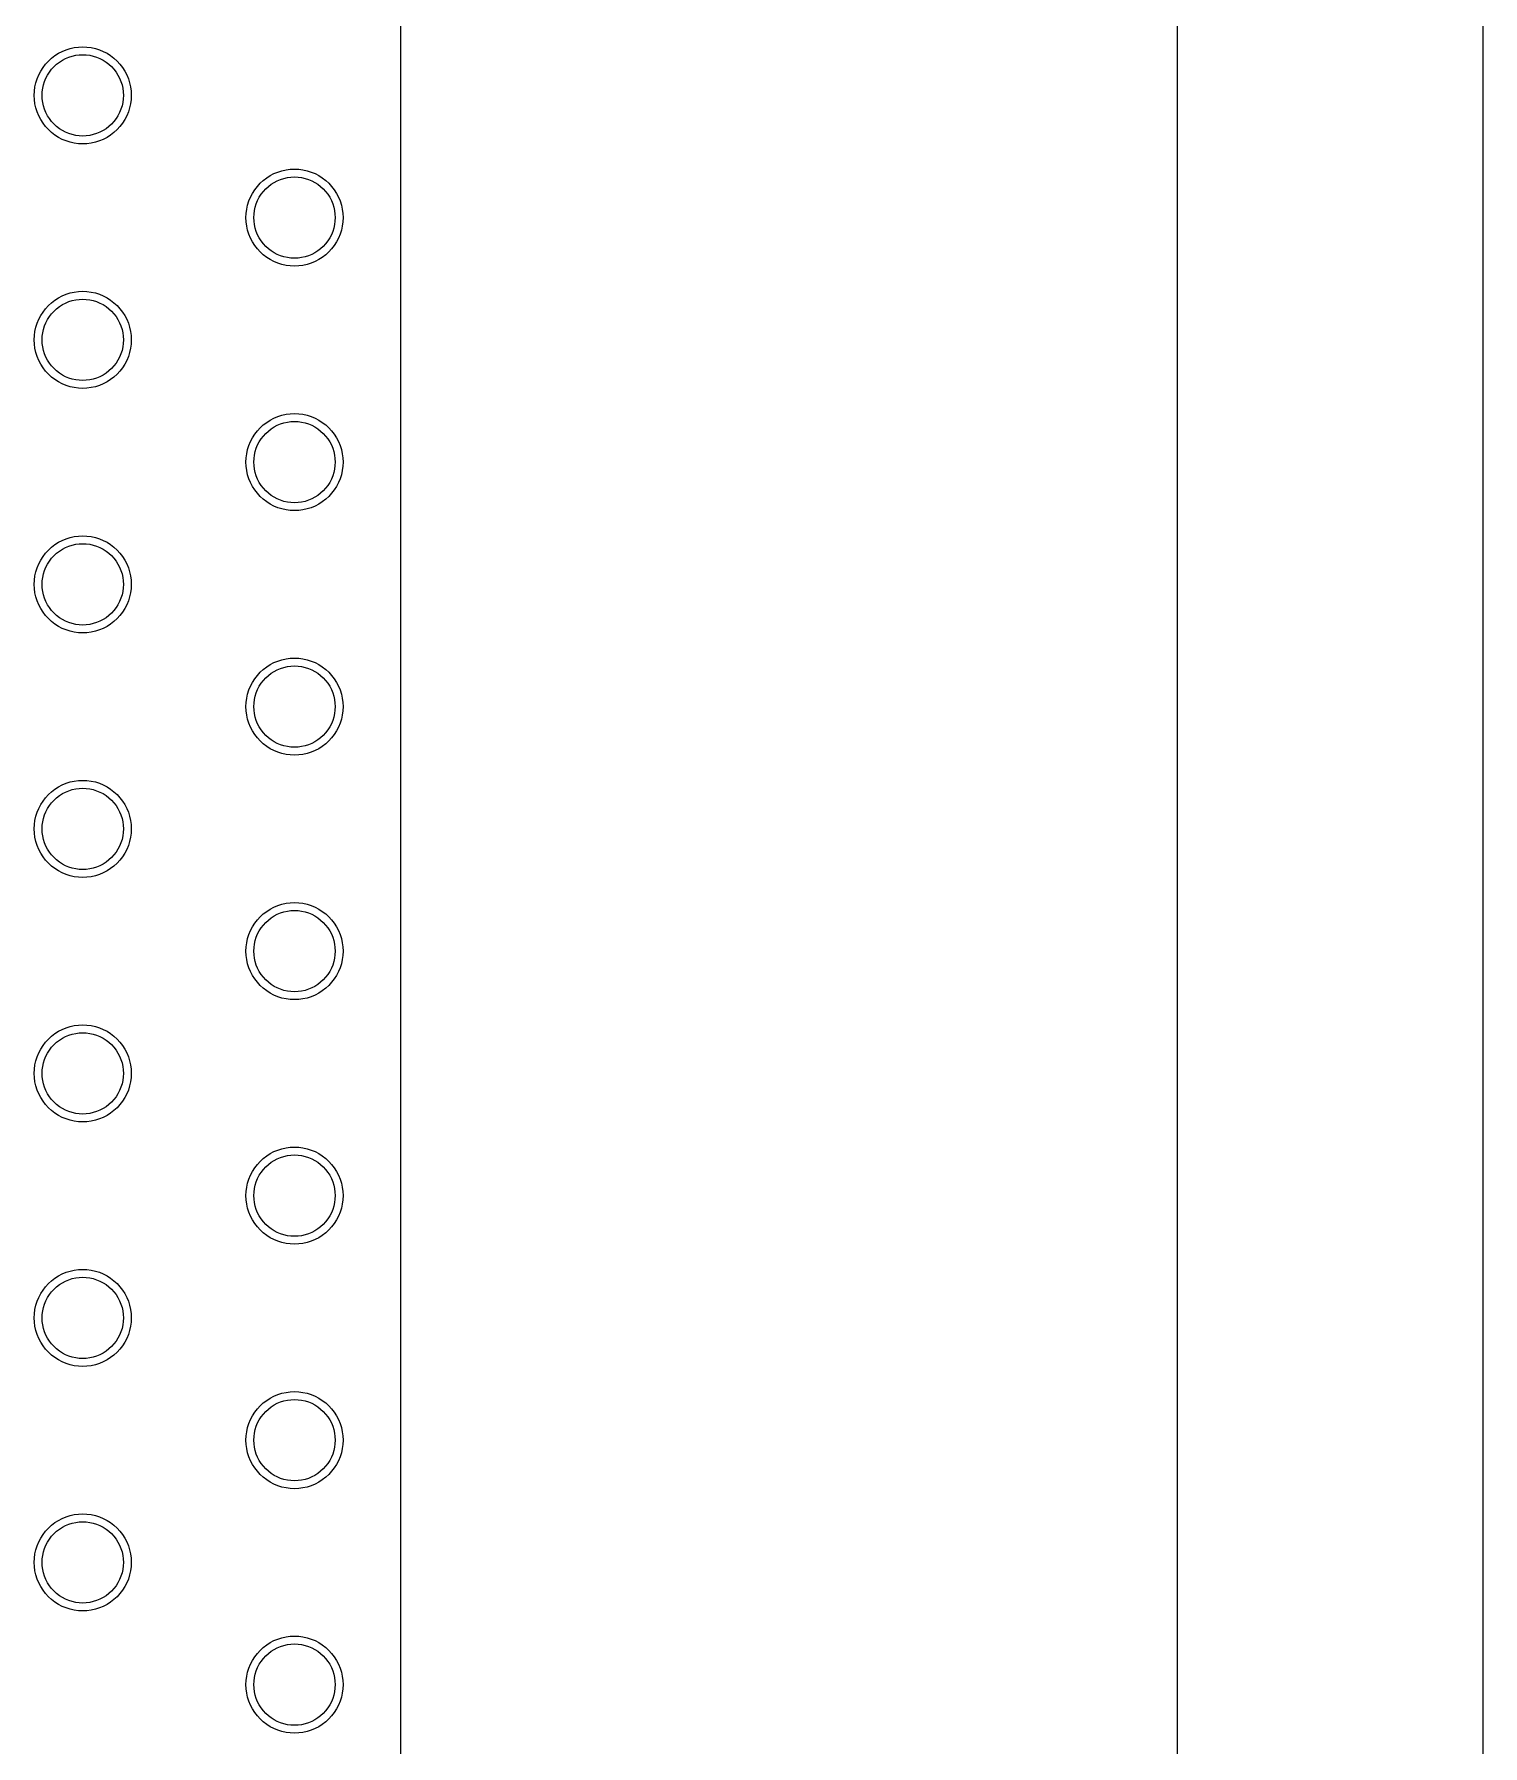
# Model space of a CAD drawing. Header units: millimetres. Extents: x 0 to 689, y -1000001 to 2212.
# Drawn here: x 395 to 632, y 545 to 825 of the extents above; entities that cross this region are included whole.
import ezdxf

# ---------------------------------------------------------------- set-up
doc = ezdxf.new("R2010")
doc.units = ezdxf.units.MM
doc.layers.add('DRAWING', color=7, linetype='Continuous')

msp = doc.modelspace()

# ---------------------------------------------------------------- linework, layer by layer
at = {"layer": 'DRAWING', "linetype": 'CONTINUOUS', "true_color": 0x111111}
msp.add_line((582, 2150), (582, 320), dxfattribs=at)
at = {"layer": 'DRAWING', "linetype": 'CONTINUOUS', "true_color": 0xff6a00}
msp.add_line((632, 2150), (632, 320), dxfattribs=at)
at = {"layer": 'DRAWING', "linetype": 'CONTINUOUS', "true_color": 0x222222}
msp.add_line((454.92, 2135), (454.92, 335), dxfattribs=at)
at = {"layer": 'DRAWING', "linetype": 'CONTINUOUS', "true_color": 0xff1a1a}
for points in [[(410.9, 815), (410.87, 814.31), (410.78, 813.62), (410.63, 812.94), (410.42, 812.28), (410.16, 811.64), (409.84, 811.03), (409.46, 810.45), (409.04, 809.9), (408.57, 809.39), (408.06, 808.92), (407.51, 808.5), (406.93, 808.12), (406.32, 807.8), (405.68, 807.54), (405.02, 807.33), (404.34, 807.18), (403.65, 807.09), (402.96, 807.06), (402.27, 807.09), (401.58, 807.18), (400.9, 807.33), (400.24, 807.54), (399.6, 807.8), (398.99, 808.12), (398.41, 808.5), (397.86, 808.92), (397.35, 809.39), (396.88, 809.9), (396.46, 810.45), (396.08, 811.03), (395.76, 811.64), (395.5, 812.28), (395.29, 812.94), (395.14, 813.62), (395.05, 814.31), (395.02, 815), (395.05, 815.69), (395.14, 816.38), (395.29, 817.06), (395.5, 817.72), (395.76, 818.36), (396.08, 818.97), (396.46, 819.55), (396.88, 820.1), (397.35, 820.61), (397.86, 821.08), (398.41, 821.5), (398.99, 821.88), (399.6, 822.2), (400.24, 822.46), (400.9, 822.67), (401.58, 822.82), (402.27, 822.91), (402.96, 822.94), (403.65, 822.91), (404.34, 822.82), (405.02, 822.67), (405.68, 822.46), (406.32, 822.2), (406.93, 821.88), (407.51, 821.5), (408.06, 821.08), (408.57, 820.61), (409.04, 820.1), (409.46, 819.55), (409.84, 818.97), (410.16, 818.36), (410.42, 817.72), (410.63, 817.06), (410.78, 816.38), (410.87, 815.69), (410.9, 815)], [(445.54, 795), (445.51, 794.31), (445.42, 793.62), (445.27, 792.94), (445.06, 792.28), (444.8, 791.64), (444.48, 791.03), (444.1, 790.45), (443.68, 789.9), (443.21, 789.39), (442.7, 788.92), (442.15, 788.5), (441.57, 788.12), (440.96, 787.8), (440.32, 787.54), (439.66, 787.33), (438.98, 787.18), (438.29, 787.09), (437.6, 787.06), (436.91, 787.09), (436.22, 787.18), (435.54, 787.33), (434.88, 787.54), (434.24, 787.8), (433.63, 788.12), (433.05, 788.5), (432.5, 788.92), (431.99, 789.39), (431.52, 789.9), (431.1, 790.45), (430.72, 791.03), (430.4, 791.64), (430.14, 792.28), (429.93, 792.94), (429.78, 793.62), (429.69, 794.31), (429.66, 795), (429.69, 795.69), (429.78, 796.38), (429.93, 797.06), (430.14, 797.72), (430.4, 798.36), (430.72, 798.97), (431.1, 799.55), (431.52, 800.1), (431.99, 800.61), (432.5, 801.08), (433.05, 801.5), (433.63, 801.88), (434.24, 802.2), (434.88, 802.46), (435.54, 802.67), (436.22, 802.82), (436.91, 802.91), (437.6, 802.94), (438.29, 802.91), (438.98, 802.82), (439.66, 802.67), (440.32, 802.46), (440.96, 802.2), (441.57, 801.88), (442.15, 801.5), (442.7, 801.08), (443.21, 800.61), (443.68, 800.1), (444.1, 799.55), (444.48, 798.97), (444.8, 798.36), (445.06, 797.72), (445.27, 797.06), (445.42, 796.38), (445.51, 795.69), (445.54, 795)], [(410.9, 775), (410.87, 774.31), (410.78, 773.62), (410.63, 772.94), (410.42, 772.28), (410.16, 771.64), (409.84, 771.03), (409.46, 770.45), (409.04, 769.9), (408.57, 769.39), (408.06, 768.92), (407.51, 768.5), (406.93, 768.12), (406.32, 767.8), (405.68, 767.54), (405.02, 767.33), (404.34, 767.18), (403.65, 767.09), (402.96, 767.06), (402.27, 767.09), (401.58, 767.18), (400.9, 767.33), (400.24, 767.54), (399.6, 767.8), (398.99, 768.12), (398.41, 768.5), (397.86, 768.92), (397.35, 769.39), (396.88, 769.9), (396.46, 770.45), (396.08, 771.03), (395.76, 771.64), (395.5, 772.28), (395.29, 772.94), (395.14, 773.62), (395.05, 774.31), (395.02, 775), (395.05, 775.69), (395.14, 776.38), (395.29, 777.06), (395.5, 777.72), (395.76, 778.36), (396.08, 778.97), (396.46, 779.55), (396.88, 780.1), (397.35, 780.61), (397.86, 781.08), (398.41, 781.5), (398.99, 781.88), (399.6, 782.2), (400.24, 782.46), (400.9, 782.67), (401.58, 782.82), (402.27, 782.91), (402.96, 782.94), (403.65, 782.91), (404.34, 782.82), (405.02, 782.67), (405.68, 782.46), (406.32, 782.2), (406.93, 781.88), (407.51, 781.5), (408.06, 781.08), (408.57, 780.61), (409.04, 780.1), (409.46, 779.55), (409.84, 778.97), (410.16, 778.36), (410.42, 777.72), (410.63, 777.06), (410.78, 776.38), (410.87, 775.69), (410.9, 775)], [(445.54, 755), (445.51, 754.31), (445.42, 753.62), (445.27, 752.94), (445.06, 752.28), (444.8, 751.64), (444.48, 751.03), (444.1, 750.45), (443.68, 749.9), (443.21, 749.39), (442.7, 748.92), (442.15, 748.5), (441.57, 748.12), (440.96, 747.8), (440.32, 747.54), (439.66, 747.33), (438.98, 747.18), (438.29, 747.09), (437.6, 747.06), (436.91, 747.09), (436.22, 747.18), (435.54, 747.33), (434.88, 747.54), (434.24, 747.8), (433.63, 748.12), (433.05, 748.5), (432.5, 748.92), (431.99, 749.39), (431.52, 749.9), (431.1, 750.45), (430.72, 751.03), (430.4, 751.64), (430.14, 752.28), (429.93, 752.94), (429.78, 753.62), (429.69, 754.31), (429.66, 755), (429.69, 755.69), (429.78, 756.38), (429.93, 757.06), (430.14, 757.72), (430.4, 758.36), (430.72, 758.97), (431.1, 759.55), (431.52, 760.1), (431.99, 760.61), (432.5, 761.08), (433.05, 761.5), (433.63, 761.88), (434.24, 762.2), (434.88, 762.46), (435.54, 762.67), (436.22, 762.82), (436.91, 762.91), (437.6, 762.94), (438.29, 762.91), (438.98, 762.82), (439.66, 762.67), (440.32, 762.46), (440.96, 762.2), (441.57, 761.88), (442.15, 761.5), (442.7, 761.08), (443.21, 760.61), (443.68, 760.1), (444.1, 759.55), (444.48, 758.97), (444.8, 758.36), (445.06, 757.72), (445.27, 757.06), (445.42, 756.38), (445.51, 755.69), (445.54, 755)], [(410.9, 735), (410.87, 734.31), (410.78, 733.62), (410.63, 732.94), (410.42, 732.28), (410.16, 731.64), (409.84, 731.03), (409.46, 730.45), (409.04, 729.9), (408.57, 729.39), (408.06, 728.92), (407.51, 728.5), (406.93, 728.12), (406.32, 727.8), (405.68, 727.54), (405.02, 727.33), (404.34, 727.18), (403.65, 727.09), (402.96, 727.06), (402.27, 727.09), (401.58, 727.18), (400.9, 727.33), (400.24, 727.54), (399.6, 727.8), (398.99, 728.12), (398.41, 728.5), (397.86, 728.92), (397.35, 729.39), (396.88, 729.9), (396.46, 730.45), (396.08, 731.03), (395.76, 731.64), (395.5, 732.28), (395.29, 732.94), (395.14, 733.62), (395.05, 734.31), (395.02, 735), (395.05, 735.69), (395.14, 736.38), (395.29, 737.06), (395.5, 737.72), (395.76, 738.36), (396.08, 738.97), (396.46, 739.55), (396.88, 740.1), (397.35, 740.61), (397.86, 741.08), (398.41, 741.5), (398.99, 741.88), (399.6, 742.2), (400.24, 742.46), (400.9, 742.67), (401.58, 742.82), (402.27, 742.91), (402.96, 742.94), (403.65, 742.91), (404.34, 742.82), (405.02, 742.67), (405.68, 742.46), (406.32, 742.2), (406.93, 741.88), (407.51, 741.5), (408.06, 741.08), (408.57, 740.61), (409.04, 740.1), (409.46, 739.55), (409.84, 738.97), (410.16, 738.36), (410.42, 737.72), (410.63, 737.06), (410.78, 736.38), (410.87, 735.69), (410.9, 735)], [(445.54, 715), (445.51, 714.31), (445.42, 713.62), (445.27, 712.94), (445.06, 712.28), (444.8, 711.64), (444.48, 711.03), (444.1, 710.45), (443.68, 709.9), (443.21, 709.39), (442.7, 708.92), (442.15, 708.5), (441.57, 708.12), (440.96, 707.8), (440.32, 707.54), (439.66, 707.33), (438.98, 707.18), (438.29, 707.09), (437.6, 707.06), (436.91, 707.09), (436.22, 707.18), (435.54, 707.33), (434.88, 707.54), (434.24, 707.8), (433.63, 708.12), (433.05, 708.5), (432.5, 708.92), (431.99, 709.39), (431.52, 709.9), (431.1, 710.45), (430.72, 711.03), (430.4, 711.64), (430.14, 712.28), (429.93, 712.94), (429.78, 713.62), (429.69, 714.31), (429.66, 715), (429.69, 715.69), (429.78, 716.38), (429.93, 717.06), (430.14, 717.72), (430.4, 718.36), (430.72, 718.97), (431.1, 719.55), (431.52, 720.1), (431.99, 720.61), (432.5, 721.08), (433.05, 721.5), (433.63, 721.88), (434.24, 722.2), (434.88, 722.46), (435.54, 722.67), (436.22, 722.82), (436.91, 722.91), (437.6, 722.94), (438.29, 722.91), (438.98, 722.82), (439.66, 722.67), (440.32, 722.46), (440.96, 722.2), (441.57, 721.88), (442.15, 721.5), (442.7, 721.08), (443.21, 720.61), (443.68, 720.1), (444.1, 719.55), (444.48, 718.97), (444.8, 718.36), (445.06, 717.72), (445.27, 717.06), (445.42, 716.38), (445.51, 715.69), (445.54, 715)], [(410.9, 695), (410.87, 694.31), (410.78, 693.62), (410.63, 692.94), (410.42, 692.28), (410.16, 691.64), (409.84, 691.03), (409.46, 690.45), (409.04, 689.9), (408.57, 689.39), (408.06, 688.92), (407.51, 688.5), (406.93, 688.12), (406.32, 687.8), (405.68, 687.54), (405.02, 687.33), (404.34, 687.18), (403.65, 687.09), (402.96, 687.06), (402.27, 687.09), (401.58, 687.18), (400.9, 687.33), (400.24, 687.54), (399.6, 687.8), (398.99, 688.12), (398.41, 688.5), (397.86, 688.92), (397.35, 689.39), (396.88, 689.9), (396.46, 690.45), (396.08, 691.03), (395.76, 691.64), (395.5, 692.28), (395.29, 692.94), (395.14, 693.62), (395.05, 694.31), (395.02, 695), (395.05, 695.69), (395.14, 696.38), (395.29, 697.06), (395.5, 697.72), (395.76, 698.36), (396.08, 698.97), (396.46, 699.55), (396.88, 700.1), (397.35, 700.61), (397.86, 701.08), (398.41, 701.5), (398.99, 701.88), (399.6, 702.2), (400.24, 702.46), (400.9, 702.67), (401.58, 702.82), (402.27, 702.91), (402.96, 702.94), (403.65, 702.91), (404.34, 702.82), (405.02, 702.67), (405.68, 702.46), (406.32, 702.2), (406.93, 701.88), (407.51, 701.5), (408.06, 701.08), (408.57, 700.61), (409.04, 700.1), (409.46, 699.55), (409.84, 698.97), (410.16, 698.36), (410.42, 697.72), (410.63, 697.06), (410.78, 696.38), (410.87, 695.69), (410.9, 695)], [(445.54, 675), (445.51, 674.31), (445.42, 673.62), (445.27, 672.94), (445.06, 672.28), (444.8, 671.64), (444.48, 671.03), (444.1, 670.45), (443.68, 669.9), (443.21, 669.39), (442.7, 668.92), (442.15, 668.5), (441.57, 668.12), (440.96, 667.8), (440.32, 667.54), (439.66, 667.33), (438.98, 667.18), (438.29, 667.09), (437.6, 667.06), (436.91, 667.09), (436.22, 667.18), (435.54, 667.33), (434.88, 667.54), (434.24, 667.8), (433.63, 668.12), (433.05, 668.5), (432.5, 668.92), (431.99, 669.39), (431.52, 669.9), (431.1, 670.45), (430.72, 671.03), (430.4, 671.64), (430.14, 672.28), (429.93, 672.94), (429.78, 673.62), (429.69, 674.31), (429.66, 675), (429.69, 675.69), (429.78, 676.38), (429.93, 677.06), (430.14, 677.72), (430.4, 678.36), (430.72, 678.97), (431.1, 679.55), (431.52, 680.1), (431.99, 680.61), (432.5, 681.08), (433.05, 681.5), (433.63, 681.88), (434.24, 682.2), (434.88, 682.46), (435.54, 682.67), (436.22, 682.82), (436.91, 682.91), (437.6, 682.94), (438.29, 682.91), (438.98, 682.82), (439.66, 682.67), (440.32, 682.46), (440.96, 682.2), (441.57, 681.88), (442.15, 681.5), (442.7, 681.08), (443.21, 680.61), (443.68, 680.1), (444.1, 679.55), (444.48, 678.97), (444.8, 678.36), (445.06, 677.72), (445.27, 677.06), (445.42, 676.38), (445.51, 675.69), (445.54, 675)], [(410.9, 655), (410.87, 654.31), (410.78, 653.62), (410.63, 652.94), (410.42, 652.28), (410.16, 651.64), (409.84, 651.03), (409.46, 650.45), (409.04, 649.9), (408.57, 649.39), (408.06, 648.92), (407.51, 648.5), (406.93, 648.12), (406.32, 647.8), (405.68, 647.54), (405.02, 647.33), (404.34, 647.18), (403.65, 647.09), (402.96, 647.06), (402.27, 647.09), (401.58, 647.18), (400.9, 647.33), (400.24, 647.54), (399.6, 647.8), (398.99, 648.12), (398.41, 648.5), (397.86, 648.92), (397.35, 649.39), (396.88, 649.9), (396.46, 650.45), (396.08, 651.03), (395.76, 651.64), (395.5, 652.28), (395.29, 652.94), (395.14, 653.62), (395.05, 654.31), (395.02, 655), (395.05, 655.69), (395.14, 656.38), (395.29, 657.06), (395.5, 657.72), (395.76, 658.36), (396.08, 658.97), (396.46, 659.55), (396.88, 660.1), (397.35, 660.61), (397.86, 661.08), (398.41, 661.5), (398.99, 661.88), (399.6, 662.2), (400.24, 662.46), (400.9, 662.67), (401.58, 662.82), (402.27, 662.91), (402.96, 662.94), (403.65, 662.91), (404.34, 662.82), (405.02, 662.67), (405.68, 662.46), (406.32, 662.2), (406.93, 661.88), (407.51, 661.5), (408.06, 661.08), (408.57, 660.61), (409.04, 660.1), (409.46, 659.55), (409.84, 658.97), (410.16, 658.36), (410.42, 657.72), (410.63, 657.06), (410.78, 656.38), (410.87, 655.69), (410.9, 655)], [(445.54, 635), (445.51, 634.31), (445.42, 633.62), (445.27, 632.94), (445.06, 632.28), (444.8, 631.64), (444.48, 631.03), (444.1, 630.45), (443.68, 629.9), (443.21, 629.39), (442.7, 628.92), (442.15, 628.5), (441.57, 628.12), (440.96, 627.8), (440.32, 627.54), (439.66, 627.33), (438.98, 627.18), (438.29, 627.09), (437.6, 627.06), (436.91, 627.09), (436.22, 627.18), (435.54, 627.33), (434.88, 627.54), (434.24, 627.8), (433.63, 628.12), (433.05, 628.5), (432.5, 628.92), (431.99, 629.39), (431.52, 629.9), (431.1, 630.45), (430.72, 631.03), (430.4, 631.64), (430.14, 632.28), (429.93, 632.94), (429.78, 633.62), (429.69, 634.31), (429.66, 635), (429.69, 635.69), (429.78, 636.38), (429.93, 637.06), (430.14, 637.72), (430.4, 638.36), (430.72, 638.97), (431.1, 639.55), (431.52, 640.1), (431.99, 640.61), (432.5, 641.08), (433.05, 641.5), (433.63, 641.88), (434.24, 642.2), (434.88, 642.46), (435.54, 642.67), (436.22, 642.82), (436.91, 642.91), (437.6, 642.94), (438.29, 642.91), (438.98, 642.82), (439.66, 642.67), (440.32, 642.46), (440.96, 642.2), (441.57, 641.88), (442.15, 641.5), (442.7, 641.08), (443.21, 640.61), (443.68, 640.1), (444.1, 639.55), (444.48, 638.97), (444.8, 638.36), (445.06, 637.72), (445.27, 637.06), (445.42, 636.38), (445.51, 635.69), (445.54, 635)], [(410.9, 615), (410.87, 614.31), (410.78, 613.62), (410.63, 612.94), (410.42, 612.28), (410.16, 611.64), (409.84, 611.03), (409.46, 610.45), (409.04, 609.9), (408.57, 609.39), (408.06, 608.92), (407.51, 608.5), (406.93, 608.12), (406.32, 607.8), (405.68, 607.54), (405.02, 607.33), (404.34, 607.18), (403.65, 607.09), (402.96, 607.06), (402.27, 607.09), (401.58, 607.18), (400.9, 607.33), (400.24, 607.54), (399.6, 607.8), (398.99, 608.12), (398.41, 608.5), (397.86, 608.92), (397.35, 609.39), (396.88, 609.9), (396.46, 610.45), (396.08, 611.03), (395.76, 611.64), (395.5, 612.28), (395.29, 612.94), (395.14, 613.62), (395.05, 614.31), (395.02, 615), (395.05, 615.69), (395.14, 616.38), (395.29, 617.06), (395.5, 617.72), (395.76, 618.36), (396.08, 618.97), (396.46, 619.55), (396.88, 620.1), (397.35, 620.61), (397.86, 621.08), (398.41, 621.5), (398.99, 621.88), (399.6, 622.2), (400.24, 622.46), (400.9, 622.67), (401.58, 622.82), (402.27, 622.91), (402.96, 622.94), (403.65, 622.91), (404.34, 622.82), (405.02, 622.67), (405.68, 622.46), (406.32, 622.2), (406.93, 621.88), (407.51, 621.5), (408.06, 621.08), (408.57, 620.61), (409.04, 620.1), (409.46, 619.55), (409.84, 618.97), (410.16, 618.36), (410.42, 617.72), (410.63, 617.06), (410.78, 616.38), (410.87, 615.69), (410.9, 615)], [(445.54, 595), (445.51, 594.31), (445.42, 593.62), (445.27, 592.94), (445.06, 592.28), (444.8, 591.64), (444.48, 591.03), (444.1, 590.45), (443.68, 589.9), (443.21, 589.39), (442.7, 588.92), (442.15, 588.5), (441.57, 588.12), (440.96, 587.8), (440.32, 587.54), (439.66, 587.33), (438.98, 587.18), (438.29, 587.09), (437.6, 587.06), (436.91, 587.09), (436.22, 587.18), (435.54, 587.33), (434.88, 587.54), (434.24, 587.8), (433.63, 588.12), (433.05, 588.5), (432.5, 588.92), (431.99, 589.39), (431.52, 589.9), (431.1, 590.45), (430.72, 591.03), (430.4, 591.64), (430.14, 592.28), (429.93, 592.94), (429.78, 593.62), (429.69, 594.31), (429.66, 595), (429.69, 595.69), (429.78, 596.38), (429.93, 597.06), (430.14, 597.72), (430.4, 598.36), (430.72, 598.97), (431.1, 599.55), (431.52, 600.1), (431.99, 600.61), (432.5, 601.08), (433.05, 601.5), (433.63, 601.88), (434.24, 602.2), (434.88, 602.46), (435.54, 602.67), (436.22, 602.82), (436.91, 602.91), (437.6, 602.94), (438.29, 602.91), (438.98, 602.82), (439.66, 602.67), (440.32, 602.46), (440.96, 602.2), (441.57, 601.88), (442.15, 601.5), (442.7, 601.08), (443.21, 600.61), (443.68, 600.1), (444.1, 599.55), (444.48, 598.97), (444.8, 598.36), (445.06, 597.72), (445.27, 597.06), (445.42, 596.38), (445.51, 595.69), (445.54, 595)], [(410.9, 575), (410.87, 574.31), (410.78, 573.62), (410.63, 572.94), (410.42, 572.28), (410.16, 571.64), (409.84, 571.03), (409.46, 570.45), (409.04, 569.9), (408.57, 569.39), (408.06, 568.92), (407.51, 568.5), (406.93, 568.12), (406.32, 567.8), (405.68, 567.54), (405.02, 567.33), (404.34, 567.18), (403.65, 567.09), (402.96, 567.06), (402.27, 567.09), (401.58, 567.18), (400.9, 567.33), (400.24, 567.54), (399.6, 567.8), (398.99, 568.12), (398.41, 568.5), (397.86, 568.92), (397.35, 569.39), (396.88, 569.9), (396.46, 570.45), (396.08, 571.03), (395.76, 571.64), (395.5, 572.28), (395.29, 572.94), (395.14, 573.62), (395.05, 574.31), (395.02, 575), (395.05, 575.69), (395.14, 576.38), (395.29, 577.06), (395.5, 577.72), (395.76, 578.36), (396.08, 578.97), (396.46, 579.55), (396.88, 580.1), (397.35, 580.61), (397.86, 581.08), (398.41, 581.5), (398.99, 581.88), (399.6, 582.2), (400.24, 582.46), (400.9, 582.67), (401.58, 582.82), (402.27, 582.91), (402.96, 582.94), (403.65, 582.91), (404.34, 582.82), (405.02, 582.67), (405.68, 582.46), (406.32, 582.2), (406.93, 581.88), (407.51, 581.5), (408.06, 581.08), (408.57, 580.61), (409.04, 580.1), (409.46, 579.55), (409.84, 578.97), (410.16, 578.36), (410.42, 577.72), (410.63, 577.06), (410.78, 576.38), (410.87, 575.69), (410.9, 575)], [(445.54, 555), (445.51, 554.31), (445.42, 553.62), (445.27, 552.94), (445.06, 552.28), (444.8, 551.64), (444.48, 551.03), (444.1, 550.45), (443.68, 549.9), (443.21, 549.39), (442.7, 548.92), (442.15, 548.5), (441.57, 548.12), (440.96, 547.8), (440.32, 547.54), (439.66, 547.33), (438.98, 547.18), (438.29, 547.09), (437.6, 547.06), (436.91, 547.09), (436.22, 547.18), (435.54, 547.33), (434.88, 547.54), (434.24, 547.8), (433.63, 548.12), (433.05, 548.5), (432.5, 548.92), (431.99, 549.39), (431.52, 549.9), (431.1, 550.45), (430.72, 551.03), (430.4, 551.64), (430.14, 552.28), (429.93, 552.94), (429.78, 553.62), (429.69, 554.31), (429.66, 555), (429.69, 555.69), (429.78, 556.38), (429.93, 557.06), (430.14, 557.72), (430.4, 558.36), (430.72, 558.97), (431.1, 559.55), (431.52, 560.1), (431.99, 560.61), (432.5, 561.08), (433.05, 561.5), (433.63, 561.88), (434.24, 562.2), (434.88, 562.46), (435.54, 562.67), (436.22, 562.82), (436.91, 562.91), (437.6, 562.94), (438.29, 562.91), (438.98, 562.82), (439.66, 562.67), (440.32, 562.46), (440.96, 562.2), (441.57, 561.88), (442.15, 561.5), (442.7, 561.08), (443.21, 560.61), (443.68, 560.1), (444.1, 559.55), (444.48, 558.97), (444.8, 558.36), (445.06, 557.72), (445.27, 557.06), (445.42, 556.38), (445.51, 555.69), (445.54, 555)]]:
    msp.add_lwpolyline(points, close=True, dxfattribs=at)
at = {"layer": 'DRAWING', "linetype": 'CONTINUOUS', "true_color": 0x111111}
for points in [[(409.61, 815), (409.58, 814.42), (409.51, 813.85), (409.38, 813.28), (409.21, 812.73), (408.99, 812.19), (408.72, 811.67), (408.41, 811.19), (408.05, 810.73), (407.66, 810.3), (407.23, 809.91), (406.77, 809.55), (406.29, 809.24), (405.77, 808.97), (405.23, 808.75), (404.68, 808.58), (404.11, 808.45), (403.54, 808.38), (402.96, 808.35), (402.38, 808.38), (401.81, 808.45), (401.24, 808.58), (400.69, 808.75), (400.15, 808.97), (399.64, 809.24), (399.15, 809.55), (398.69, 809.91), (398.26, 810.3), (397.87, 810.73), (397.51, 811.19), (397.2, 811.67), (396.93, 812.19), (396.71, 812.73), (396.54, 813.28), (396.41, 813.85), (396.34, 814.42), (396.31, 815), (396.34, 815.58), (396.41, 816.15), (396.54, 816.72), (396.71, 817.27), (396.93, 817.81), (397.2, 818.33), (397.51, 818.81), (397.87, 819.27), (398.26, 819.7), (398.69, 820.09), (399.15, 820.45), (399.64, 820.76), (400.15, 821.03), (400.69, 821.25), (401.24, 821.42), (401.81, 821.55), (402.38, 821.62), (402.96, 821.65), (403.54, 821.62), (404.11, 821.55), (404.68, 821.42), (405.23, 821.25), (405.77, 821.03), (406.29, 820.76), (406.77, 820.45), (407.23, 820.09), (407.66, 819.7), (408.05, 819.27), (408.41, 818.81), (408.72, 818.33), (408.99, 817.81), (409.21, 817.27), (409.38, 816.72), (409.51, 816.15), (409.58, 815.58), (409.61, 815)], [(444.25, 795), (444.22, 794.42), (444.15, 793.85), (444.02, 793.28), (443.85, 792.73), (443.63, 792.19), (443.36, 791.67), (443.05, 791.19), (442.69, 790.73), (442.3, 790.3), (441.87, 789.91), (441.41, 789.55), (440.93, 789.24), (440.41, 788.97), (439.87, 788.75), (439.32, 788.58), (438.75, 788.45), (438.18, 788.38), (437.6, 788.35), (437.02, 788.38), (436.45, 788.45), (435.88, 788.58), (435.33, 788.75), (434.79, 788.97), (434.28, 789.24), (433.79, 789.55), (433.33, 789.91), (432.9, 790.3), (432.51, 790.73), (432.15, 791.19), (431.84, 791.67), (431.57, 792.19), (431.35, 792.73), (431.18, 793.28), (431.05, 793.85), (430.98, 794.42), (430.95, 795), (430.98, 795.58), (431.05, 796.15), (431.18, 796.72), (431.35, 797.27), (431.57, 797.81), (431.84, 798.33), (432.15, 798.81), (432.51, 799.27), (432.9, 799.7), (433.33, 800.09), (433.79, 800.45), (434.28, 800.76), (434.79, 801.03), (435.33, 801.25), (435.88, 801.42), (436.45, 801.55), (437.02, 801.62), (437.6, 801.65), (438.18, 801.62), (438.75, 801.55), (439.32, 801.42), (439.87, 801.25), (440.41, 801.03), (440.93, 800.76), (441.41, 800.45), (441.87, 800.09), (442.3, 799.7), (442.69, 799.27), (443.05, 798.81), (443.36, 798.33), (443.63, 797.81), (443.85, 797.27), (444.02, 796.72), (444.15, 796.15), (444.22, 795.58), (444.25, 795)], [(409.61, 775), (409.58, 774.42), (409.51, 773.85), (409.38, 773.28), (409.21, 772.73), (408.99, 772.19), (408.72, 771.67), (408.41, 771.19), (408.05, 770.73), (407.66, 770.3), (407.23, 769.91), (406.77, 769.55), (406.29, 769.24), (405.77, 768.97), (405.23, 768.75), (404.68, 768.58), (404.11, 768.45), (403.54, 768.38), (402.96, 768.35), (402.38, 768.38), (401.81, 768.45), (401.24, 768.58), (400.69, 768.75), (400.15, 768.97), (399.64, 769.24), (399.15, 769.55), (398.69, 769.91), (398.26, 770.3), (397.87, 770.73), (397.51, 771.19), (397.2, 771.67), (396.93, 772.19), (396.71, 772.73), (396.54, 773.28), (396.41, 773.85), (396.34, 774.42), (396.31, 775), (396.34, 775.58), (396.41, 776.15), (396.54, 776.72), (396.71, 777.27), (396.93, 777.81), (397.2, 778.33), (397.51, 778.81), (397.87, 779.27), (398.26, 779.7), (398.69, 780.09), (399.15, 780.45), (399.64, 780.76), (400.15, 781.03), (400.69, 781.25), (401.24, 781.42), (401.81, 781.55), (402.38, 781.62), (402.96, 781.65), (403.54, 781.62), (404.11, 781.55), (404.68, 781.42), (405.23, 781.25), (405.77, 781.03), (406.29, 780.76), (406.77, 780.45), (407.23, 780.09), (407.66, 779.7), (408.05, 779.27), (408.41, 778.81), (408.72, 778.33), (408.99, 777.81), (409.21, 777.27), (409.38, 776.72), (409.51, 776.15), (409.58, 775.58), (409.61, 775)], [(444.25, 755), (444.22, 754.42), (444.15, 753.85), (444.02, 753.28), (443.85, 752.73), (443.63, 752.19), (443.36, 751.67), (443.05, 751.19), (442.69, 750.73), (442.3, 750.3), (441.87, 749.91), (441.41, 749.55), (440.93, 749.24), (440.41, 748.97), (439.87, 748.75), (439.32, 748.58), (438.75, 748.45), (438.18, 748.38), (437.6, 748.35), (437.02, 748.38), (436.45, 748.45), (435.88, 748.58), (435.33, 748.75), (434.79, 748.97), (434.28, 749.24), (433.79, 749.55), (433.33, 749.91), (432.9, 750.3), (432.51, 750.73), (432.15, 751.19), (431.84, 751.67), (431.57, 752.19), (431.35, 752.73), (431.18, 753.28), (431.05, 753.85), (430.98, 754.42), (430.95, 755), (430.98, 755.58), (431.05, 756.15), (431.18, 756.72), (431.35, 757.27), (431.57, 757.81), (431.84, 758.33), (432.15, 758.81), (432.51, 759.27), (432.9, 759.7), (433.33, 760.09), (433.79, 760.45), (434.28, 760.76), (434.79, 761.03), (435.33, 761.25), (435.88, 761.42), (436.45, 761.55), (437.02, 761.62), (437.6, 761.65), (438.18, 761.62), (438.75, 761.55), (439.32, 761.42), (439.87, 761.25), (440.41, 761.03), (440.93, 760.76), (441.41, 760.45), (441.87, 760.09), (442.3, 759.7), (442.69, 759.27), (443.05, 758.81), (443.36, 758.33), (443.63, 757.81), (443.85, 757.27), (444.02, 756.72), (444.15, 756.15), (444.22, 755.58), (444.25, 755)], [(409.61, 735), (409.58, 734.42), (409.51, 733.85), (409.38, 733.28), (409.21, 732.73), (408.99, 732.19), (408.72, 731.67), (408.41, 731.19), (408.05, 730.73), (407.66, 730.3), (407.23, 729.91), (406.77, 729.55), (406.29, 729.24), (405.77, 728.97), (405.23, 728.75), (404.68, 728.58), (404.11, 728.45), (403.54, 728.38), (402.96, 728.35), (402.38, 728.38), (401.81, 728.45), (401.24, 728.58), (400.69, 728.75), (400.15, 728.97), (399.64, 729.24), (399.15, 729.55), (398.69, 729.91), (398.26, 730.3), (397.87, 730.73), (397.51, 731.19), (397.2, 731.67), (396.93, 732.19), (396.71, 732.73), (396.54, 733.28), (396.41, 733.85), (396.34, 734.42), (396.31, 735), (396.34, 735.58), (396.41, 736.15), (396.54, 736.72), (396.71, 737.27), (396.93, 737.81), (397.2, 738.33), (397.51, 738.81), (397.87, 739.27), (398.26, 739.7), (398.69, 740.09), (399.15, 740.45), (399.64, 740.76), (400.15, 741.03), (400.69, 741.25), (401.24, 741.42), (401.81, 741.55), (402.38, 741.62), (402.96, 741.65), (403.54, 741.62), (404.11, 741.55), (404.68, 741.42), (405.23, 741.25), (405.77, 741.03), (406.29, 740.76), (406.77, 740.45), (407.23, 740.09), (407.66, 739.7), (408.05, 739.27), (408.41, 738.81), (408.72, 738.33), (408.99, 737.81), (409.21, 737.27), (409.38, 736.72), (409.51, 736.15), (409.58, 735.58), (409.61, 735)], [(444.25, 715), (444.22, 714.42), (444.15, 713.85), (444.02, 713.28), (443.85, 712.73), (443.63, 712.19), (443.36, 711.67), (443.05, 711.19), (442.69, 710.73), (442.3, 710.3), (441.87, 709.91), (441.41, 709.55), (440.93, 709.24), (440.41, 708.97), (439.87, 708.75), (439.32, 708.58), (438.75, 708.45), (438.18, 708.38), (437.6, 708.35), (437.02, 708.38), (436.45, 708.45), (435.88, 708.58), (435.33, 708.75), (434.79, 708.97), (434.28, 709.24), (433.79, 709.55), (433.33, 709.91), (432.9, 710.3), (432.51, 710.73), (432.15, 711.19), (431.84, 711.67), (431.57, 712.19), (431.35, 712.73), (431.18, 713.28), (431.05, 713.85), (430.98, 714.42), (430.95, 715), (430.98, 715.58), (431.05, 716.15), (431.18, 716.72), (431.35, 717.27), (431.57, 717.81), (431.84, 718.33), (432.15, 718.81), (432.51, 719.27), (432.9, 719.7), (433.33, 720.09), (433.79, 720.45), (434.28, 720.76), (434.79, 721.03), (435.33, 721.25), (435.88, 721.42), (436.45, 721.55), (437.02, 721.62), (437.6, 721.65), (438.18, 721.62), (438.75, 721.55), (439.32, 721.42), (439.87, 721.25), (440.41, 721.03), (440.93, 720.76), (441.41, 720.45), (441.87, 720.09), (442.3, 719.7), (442.69, 719.27), (443.05, 718.81), (443.36, 718.33), (443.63, 717.81), (443.85, 717.27), (444.02, 716.72), (444.15, 716.15), (444.22, 715.58), (444.25, 715)], [(409.61, 695), (409.58, 694.42), (409.51, 693.85), (409.38, 693.28), (409.21, 692.73), (408.99, 692.19), (408.72, 691.67), (408.41, 691.19), (408.05, 690.73), (407.66, 690.3), (407.23, 689.91), (406.77, 689.55), (406.29, 689.24), (405.77, 688.97), (405.23, 688.75), (404.68, 688.58), (404.11, 688.45), (403.54, 688.38), (402.96, 688.35), (402.38, 688.38), (401.81, 688.45), (401.24, 688.58), (400.69, 688.75), (400.15, 688.97), (399.64, 689.24), (399.15, 689.55), (398.69, 689.91), (398.26, 690.3), (397.87, 690.73), (397.51, 691.19), (397.2, 691.67), (396.93, 692.19), (396.71, 692.73), (396.54, 693.28), (396.41, 693.85), (396.34, 694.42), (396.31, 695), (396.34, 695.58), (396.41, 696.15), (396.54, 696.72), (396.71, 697.27), (396.93, 697.81), (397.2, 698.33), (397.51, 698.81), (397.87, 699.27), (398.26, 699.7), (398.69, 700.09), (399.15, 700.45), (399.64, 700.76), (400.15, 701.03), (400.69, 701.25), (401.24, 701.42), (401.81, 701.55), (402.38, 701.62), (402.96, 701.65), (403.54, 701.62), (404.11, 701.55), (404.68, 701.42), (405.23, 701.25), (405.77, 701.03), (406.29, 700.76), (406.77, 700.45), (407.23, 700.09), (407.66, 699.7), (408.05, 699.27), (408.41, 698.81), (408.72, 698.33), (408.99, 697.81), (409.21, 697.27), (409.38, 696.72), (409.51, 696.15), (409.58, 695.58), (409.61, 695)], [(444.25, 675), (444.22, 674.42), (444.15, 673.85), (444.02, 673.28), (443.85, 672.73), (443.63, 672.19), (443.36, 671.67), (443.05, 671.19), (442.69, 670.73), (442.3, 670.3), (441.87, 669.91), (441.41, 669.55), (440.93, 669.24), (440.41, 668.97), (439.87, 668.75), (439.32, 668.58), (438.75, 668.45), (438.18, 668.38), (437.6, 668.35), (437.02, 668.38), (436.45, 668.45), (435.88, 668.58), (435.33, 668.75), (434.79, 668.97), (434.28, 669.24), (433.79, 669.55), (433.33, 669.91), (432.9, 670.3), (432.51, 670.73), (432.15, 671.19), (431.84, 671.67), (431.57, 672.19), (431.35, 672.73), (431.18, 673.28), (431.05, 673.85), (430.98, 674.42), (430.95, 675), (430.98, 675.58), (431.05, 676.15), (431.18, 676.72), (431.35, 677.27), (431.57, 677.81), (431.84, 678.33), (432.15, 678.81), (432.51, 679.27), (432.9, 679.7), (433.33, 680.09), (433.79, 680.45), (434.28, 680.76), (434.79, 681.03), (435.33, 681.25), (435.88, 681.42), (436.45, 681.55), (437.02, 681.62), (437.6, 681.65), (438.18, 681.62), (438.75, 681.55), (439.32, 681.42), (439.87, 681.25), (440.41, 681.03), (440.93, 680.76), (441.41, 680.45), (441.87, 680.09), (442.3, 679.7), (442.69, 679.27), (443.05, 678.81), (443.36, 678.33), (443.63, 677.81), (443.85, 677.27), (444.02, 676.72), (444.15, 676.15), (444.22, 675.58), (444.25, 675)], [(409.61, 655), (409.58, 654.42), (409.51, 653.85), (409.38, 653.28), (409.21, 652.73), (408.99, 652.19), (408.72, 651.67), (408.41, 651.19), (408.05, 650.73), (407.66, 650.3), (407.23, 649.91), (406.77, 649.55), (406.29, 649.24), (405.77, 648.97), (405.23, 648.75), (404.68, 648.58), (404.11, 648.45), (403.54, 648.38), (402.96, 648.35), (402.38, 648.38), (401.81, 648.45), (401.24, 648.58), (400.69, 648.75), (400.15, 648.97), (399.64, 649.24), (399.15, 649.55), (398.69, 649.91), (398.26, 650.3), (397.87, 650.73), (397.51, 651.19), (397.2, 651.67), (396.93, 652.19), (396.71, 652.73), (396.54, 653.28), (396.41, 653.85), (396.34, 654.42), (396.31, 655), (396.34, 655.58), (396.41, 656.15), (396.54, 656.72), (396.71, 657.27), (396.93, 657.81), (397.2, 658.33), (397.51, 658.81), (397.87, 659.27), (398.26, 659.7), (398.69, 660.09), (399.15, 660.45), (399.64, 660.76), (400.15, 661.03), (400.69, 661.25), (401.24, 661.42), (401.81, 661.55), (402.38, 661.62), (402.96, 661.65), (403.54, 661.62), (404.11, 661.55), (404.68, 661.42), (405.23, 661.25), (405.77, 661.03), (406.29, 660.76), (406.77, 660.45), (407.23, 660.09), (407.66, 659.7), (408.05, 659.27), (408.41, 658.81), (408.72, 658.33), (408.99, 657.81), (409.21, 657.27), (409.38, 656.72), (409.51, 656.15), (409.58, 655.58), (409.61, 655)], [(444.25, 635), (444.22, 634.42), (444.15, 633.85), (444.02, 633.28), (443.85, 632.73), (443.63, 632.19), (443.36, 631.67), (443.05, 631.19), (442.69, 630.73), (442.3, 630.3), (441.87, 629.91), (441.41, 629.55), (440.93, 629.24), (440.41, 628.97), (439.87, 628.75), (439.32, 628.58), (438.75, 628.45), (438.18, 628.38), (437.6, 628.35), (437.02, 628.38), (436.45, 628.45), (435.88, 628.58), (435.33, 628.75), (434.79, 628.97), (434.28, 629.24), (433.79, 629.55), (433.33, 629.91), (432.9, 630.3), (432.51, 630.73), (432.15, 631.19), (431.84, 631.67), (431.57, 632.19), (431.35, 632.73), (431.18, 633.28), (431.05, 633.85), (430.98, 634.42), (430.95, 635), (430.98, 635.58), (431.05, 636.15), (431.18, 636.72), (431.35, 637.27), (431.57, 637.81), (431.84, 638.33), (432.15, 638.81), (432.51, 639.27), (432.9, 639.7), (433.33, 640.09), (433.79, 640.45), (434.28, 640.76), (434.79, 641.03), (435.33, 641.25), (435.88, 641.42), (436.45, 641.55), (437.02, 641.62), (437.6, 641.65), (438.18, 641.62), (438.75, 641.55), (439.32, 641.42), (439.87, 641.25), (440.41, 641.03), (440.93, 640.76), (441.41, 640.45), (441.87, 640.09), (442.3, 639.7), (442.69, 639.27), (443.05, 638.81), (443.36, 638.33), (443.63, 637.81), (443.85, 637.27), (444.02, 636.72), (444.15, 636.15), (444.22, 635.58), (444.25, 635)], [(409.61, 615), (409.58, 614.42), (409.51, 613.85), (409.38, 613.28), (409.21, 612.73), (408.99, 612.19), (408.72, 611.67), (408.41, 611.19), (408.05, 610.73), (407.66, 610.3), (407.23, 609.91), (406.77, 609.55), (406.29, 609.24), (405.77, 608.97), (405.23, 608.75), (404.68, 608.58), (404.11, 608.45), (403.54, 608.38), (402.96, 608.35), (402.38, 608.38), (401.81, 608.45), (401.24, 608.58), (400.69, 608.75), (400.15, 608.97), (399.64, 609.24), (399.15, 609.55), (398.69, 609.91), (398.26, 610.3), (397.87, 610.73), (397.51, 611.19), (397.2, 611.67), (396.93, 612.19), (396.71, 612.73), (396.54, 613.28), (396.41, 613.85), (396.34, 614.42), (396.31, 615), (396.34, 615.58), (396.41, 616.15), (396.54, 616.72), (396.71, 617.27), (396.93, 617.81), (397.2, 618.33), (397.51, 618.81), (397.87, 619.27), (398.26, 619.7), (398.69, 620.09), (399.15, 620.45), (399.64, 620.76), (400.15, 621.03), (400.69, 621.25), (401.24, 621.42), (401.81, 621.55), (402.38, 621.62), (402.96, 621.65), (403.54, 621.62), (404.11, 621.55), (404.68, 621.42), (405.23, 621.25), (405.77, 621.03), (406.29, 620.76), (406.77, 620.45), (407.23, 620.09), (407.66, 619.7), (408.05, 619.27), (408.41, 618.81), (408.72, 618.33), (408.99, 617.81), (409.21, 617.27), (409.38, 616.72), (409.51, 616.15), (409.58, 615.58), (409.61, 615)], [(444.25, 595), (444.22, 594.42), (444.15, 593.85), (444.02, 593.28), (443.85, 592.73), (443.63, 592.19), (443.36, 591.67), (443.05, 591.19), (442.69, 590.73), (442.3, 590.3), (441.87, 589.91), (441.41, 589.55), (440.93, 589.24), (440.41, 588.97), (439.87, 588.75), (439.32, 588.58), (438.75, 588.45), (438.18, 588.38), (437.6, 588.35), (437.02, 588.38), (436.45, 588.45), (435.88, 588.58), (435.33, 588.75), (434.79, 588.97), (434.28, 589.24), (433.79, 589.55), (433.33, 589.91), (432.9, 590.3), (432.51, 590.73), (432.15, 591.19), (431.84, 591.67), (431.57, 592.19), (431.35, 592.73), (431.18, 593.28), (431.05, 593.85), (430.98, 594.42), (430.95, 595), (430.98, 595.58), (431.05, 596.15), (431.18, 596.72), (431.35, 597.27), (431.57, 597.81), (431.84, 598.33), (432.15, 598.81), (432.51, 599.27), (432.9, 599.7), (433.33, 600.09), (433.79, 600.45), (434.28, 600.76), (434.79, 601.03), (435.33, 601.25), (435.88, 601.42), (436.45, 601.55), (437.02, 601.62), (437.6, 601.65), (438.18, 601.62), (438.75, 601.55), (439.32, 601.42), (439.87, 601.25), (440.41, 601.03), (440.93, 600.76), (441.41, 600.45), (441.87, 600.09), (442.3, 599.7), (442.69, 599.27), (443.05, 598.81), (443.36, 598.33), (443.63, 597.81), (443.85, 597.27), (444.02, 596.72), (444.15, 596.15), (444.22, 595.58), (444.25, 595)], [(409.61, 575), (409.58, 574.42), (409.51, 573.85), (409.38, 573.28), (409.21, 572.73), (408.99, 572.19), (408.72, 571.67), (408.41, 571.19), (408.05, 570.73), (407.66, 570.3), (407.23, 569.91), (406.77, 569.55), (406.29, 569.24), (405.77, 568.97), (405.23, 568.75), (404.68, 568.58), (404.11, 568.45), (403.54, 568.38), (402.96, 568.35), (402.38, 568.38), (401.81, 568.45), (401.24, 568.58), (400.69, 568.75), (400.15, 568.97), (399.64, 569.24), (399.15, 569.55), (398.69, 569.91), (398.26, 570.3), (397.87, 570.73), (397.51, 571.19), (397.2, 571.67), (396.93, 572.19), (396.71, 572.73), (396.54, 573.28), (396.41, 573.85), (396.34, 574.42), (396.31, 575), (396.34, 575.58), (396.41, 576.15), (396.54, 576.72), (396.71, 577.27), (396.93, 577.81), (397.2, 578.33), (397.51, 578.81), (397.87, 579.27), (398.26, 579.7), (398.69, 580.09), (399.15, 580.45), (399.64, 580.76), (400.15, 581.03), (400.69, 581.25), (401.24, 581.42), (401.81, 581.55), (402.38, 581.62), (402.96, 581.65), (403.54, 581.62), (404.11, 581.55), (404.68, 581.42), (405.23, 581.25), (405.77, 581.03), (406.29, 580.76), (406.77, 580.45), (407.23, 580.09), (407.66, 579.7), (408.05, 579.27), (408.41, 578.81), (408.72, 578.33), (408.99, 577.81), (409.21, 577.27), (409.38, 576.72), (409.51, 576.15), (409.58, 575.58), (409.61, 575)], [(444.25, 555), (444.22, 554.42), (444.15, 553.85), (444.02, 553.28), (443.85, 552.73), (443.63, 552.19), (443.36, 551.67), (443.05, 551.19), (442.69, 550.73), (442.3, 550.3), (441.87, 549.91), (441.41, 549.55), (440.93, 549.24), (440.41, 548.97), (439.87, 548.75), (439.32, 548.58), (438.75, 548.45), (438.18, 548.38), (437.6, 548.35), (437.02, 548.38), (436.45, 548.45), (435.88, 548.58), (435.33, 548.75), (434.79, 548.97), (434.28, 549.24), (433.79, 549.55), (433.33, 549.91), (432.9, 550.3), (432.51, 550.73), (432.15, 551.19), (431.84, 551.67), (431.57, 552.19), (431.35, 552.73), (431.18, 553.28), (431.05, 553.85), (430.98, 554.42), (430.95, 555), (430.98, 555.58), (431.05, 556.15), (431.18, 556.72), (431.35, 557.27), (431.57, 557.81), (431.84, 558.33), (432.15, 558.81), (432.51, 559.27), (432.9, 559.7), (433.33, 560.09), (433.79, 560.45), (434.28, 560.76), (434.79, 561.03), (435.33, 561.25), (435.88, 561.42), (436.45, 561.55), (437.02, 561.62), (437.6, 561.65), (438.18, 561.62), (438.75, 561.55), (439.32, 561.42), (439.87, 561.25), (440.41, 561.03), (440.93, 560.76), (441.41, 560.45), (441.87, 560.09), (442.3, 559.7), (442.69, 559.27), (443.05, 558.81), (443.36, 558.33), (443.63, 557.81), (443.85, 557.27), (444.02, 556.72), (444.15, 556.15), (444.22, 555.58), (444.25, 555)]]:
    msp.add_lwpolyline(points, close=True, dxfattribs=at)

doc.saveas('drawing.dxf')
